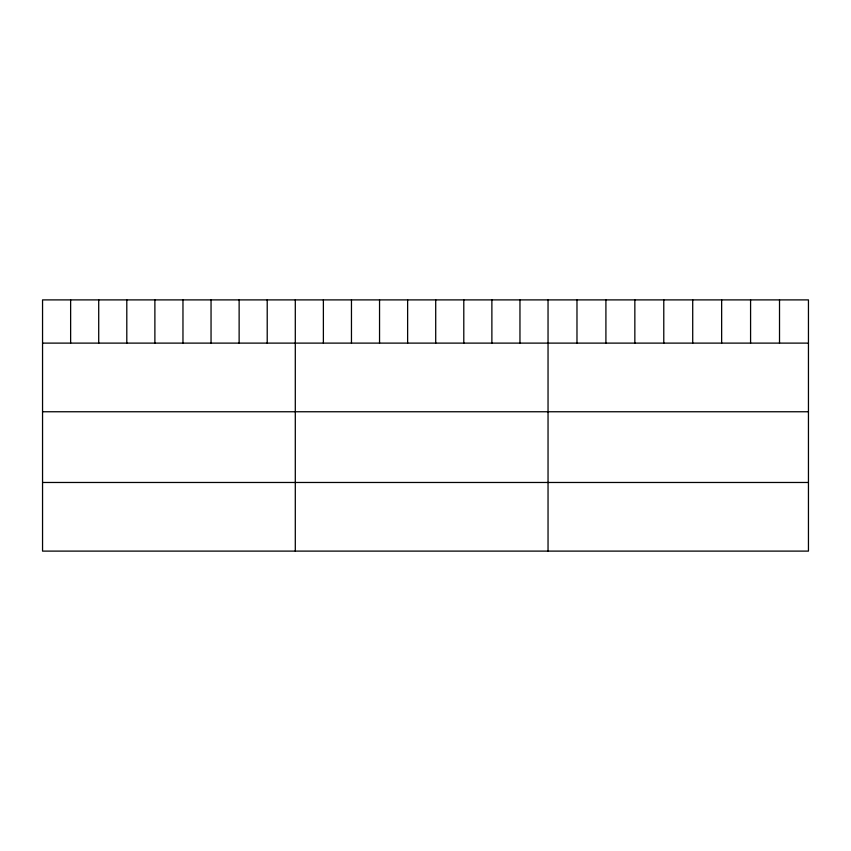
<?xml version="1.0" encoding="UTF-8"?>
<svg xmlns="http://www.w3.org/2000/svg" width="851" height="851" viewBox="0 0 851 851"><rect width="100%" height="100%" fill="white"/><g stroke="black" fill="none" stroke-linecap="round" stroke-linejoin="round"><path stroke-width="1.28" d="M808.45 343.113L808.45 551.108L42.55 551.108L42.55 299.892L808.45 299.892L808.45 343.113L42.55 343.113M42.55 411.756L808.45 411.756M42.55 482.474L808.45 482.474M779.516 299.892L779.516 343.113M750.582 299.892L750.582 343.113M721.648 299.892L721.648 343.113M692.714 299.892L692.714 343.113M663.78 299.892L663.78 343.113M634.846 299.892L634.846 343.113M605.912 299.892L605.912 343.113M576.978 299.892L576.978 343.113M548.044 299.892L548.044 551.108M519.961 299.892L519.961 343.113M491.878 299.892L491.878 343.113M463.795 299.892L463.795 343.113M435.712 299.892L435.712 343.113M407.629 299.892L407.629 343.113M379.546 299.892L379.546 343.113M351.463 299.892L351.463 343.113M323.38 299.892L323.38 343.113M295.297 299.892L295.297 551.108M267.214 299.892L267.214 343.113M239.131 299.892L239.131 343.113M211.048 299.892L211.048 343.113M182.965 299.892L182.965 343.113M154.882 299.892L154.882 343.113M126.799 299.892L126.799 343.113M98.716 299.892L98.716 343.113M70.633 299.892L70.633 343.113"/></g></svg>
